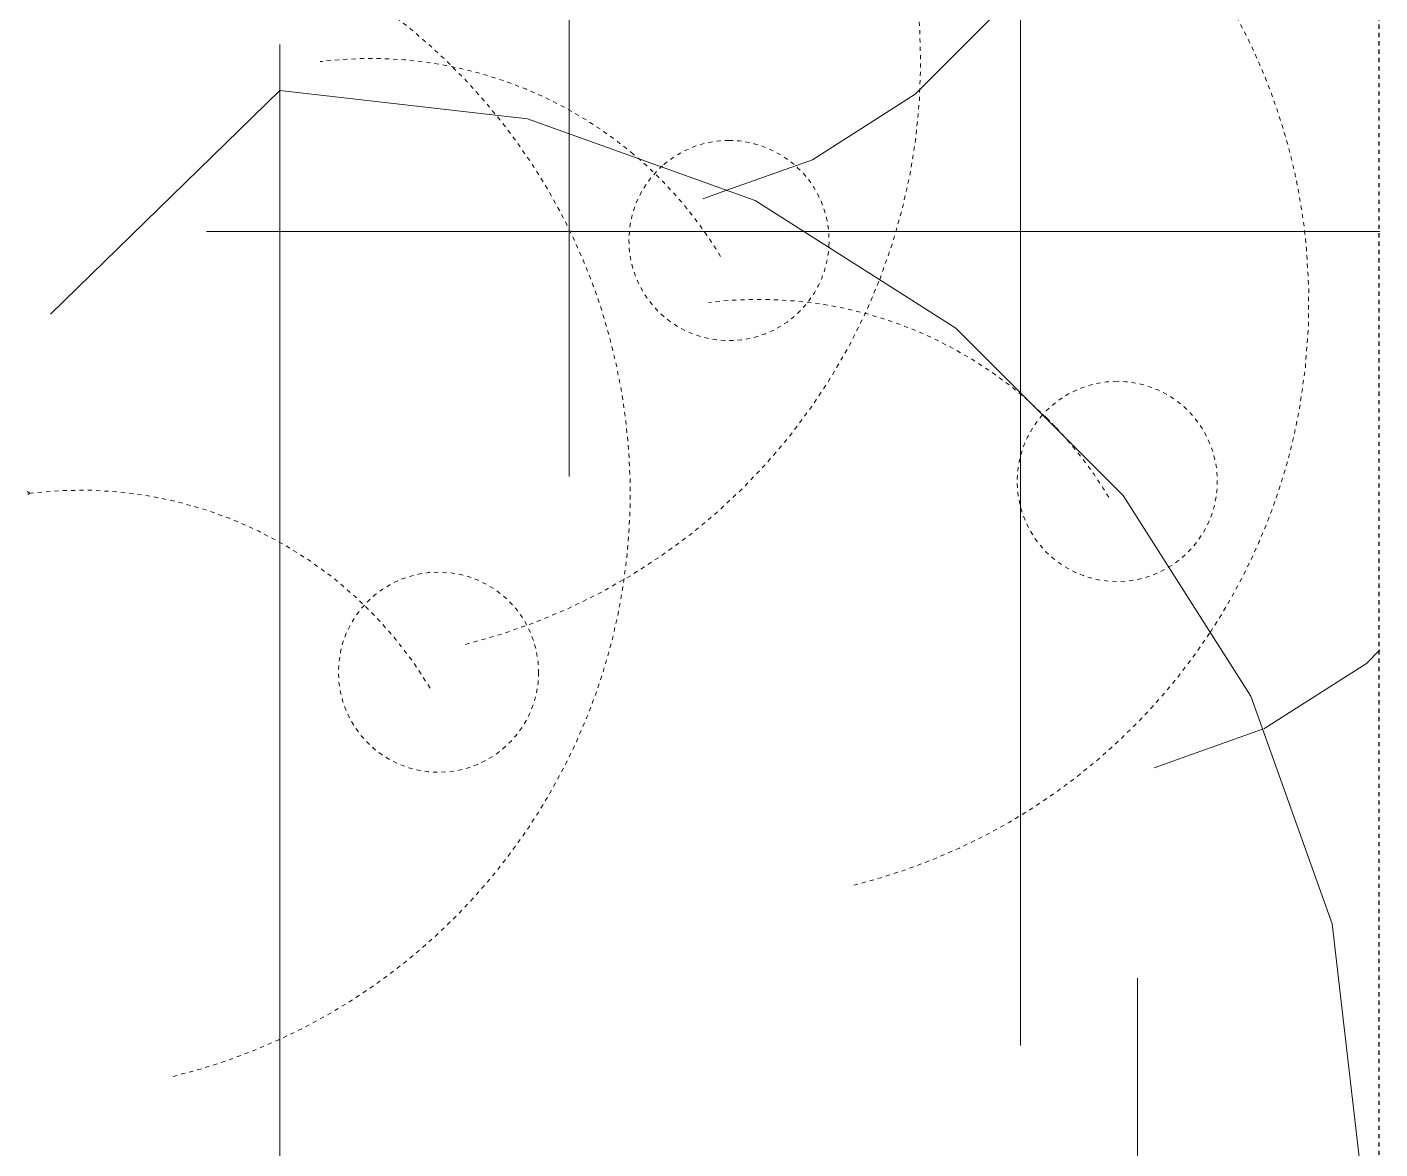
# Model space of a CAD drawing. Header units: inches. Extents: x 9391 to 11530, y 1186 to 2858.
# Drawn here: x 11335.5 to 11376.05, y 2564.27 to 2597.9 of the extents above; entities that cross this region are included whole.
import ezdxf

# ---------------------------------------------------------------- set-up
doc = ezdxf.new("R2010")
doc.units = ezdxf.units.IN
doc.header["$MEASUREMENT"] = 0
doc.linetypes.add('Aligning Line 1_8_', pattern=[0.25, 0.125, -0.125])
doc.linetypes.add('Dash', pattern=[0.25, 0.125, -0.125])
for name, color, linetype, lineweight in [('A-DETL-GENF-1', 254, 'Continuous', 9), ('A-DETL-GENF-2', 253, 'Continuous', 9), ('A-DETL-GENF-3', 9, 'Continuous', 9), ('A-DETL-GENF-HDLN', 1, 'Dash', 9), ('G-ANNO-SYMB', 111, 'Aligning Line 1_8_', 30)]:
    doc.layers.add(name, color=color, linetype=linetype, lineweight=lineweight)

# ---------------------------------------------------------------- blocks, each defined once
blk = doc.blocks.new('holly 26751 - holly 26751-V71-FLOOR PLAN - ROOF')
at = {"layer": 'A-DETL-GENF-1'}
for p, q in [((32.403, 0), (25.698, 6.878)), ((16.962, 0), (-2.036, 0)), ((17.516, 0), (16.962, 0)), ((18.346, 0), (17.516, 0)), ((19.319, 0), (18.346, 0)), ((20.304, 0), (19.319, 0)), ((21.787, 0), (20.304, 0)), ((22.022, 0), (21.787, 0)), ((23.529, 0), (22.022, 0)), ((24.263, 0), (23.529, 0)), ((24.475, 0), (24.263, 0)), ((24.552, 0), (24.475, 0)), ((25.593, 0), (24.552, 0)), ((30.653, 0), (25.444, 0)), ((25.444, 0), (27.677, 0)), ((26.038, 0), (25.593, 0)), ((26.17, 0), (26.038, 0)), ((26.319, 0), (26.17, 0)), ((26.486, 0), (26.319, 0)), ((26.706, 0), (26.486, 0)), ((27.379, 0), (26.635, 0)), ((26.635, 0), (26.804, 0)), ((26.804, 0), (26.706, 0)), ((28.718, 0), (27.379, 0)), ((27.677, 0), (28.643, 0)), ((28.643, 0), (28.718, 0)), ((29.812, 0), (29.76, 0)), ((29.76, 0), (30.743, 0)), ((29.915, 0), (29.812, 0)), ((30.054, 0), (29.915, 0)), ((30.212, 0), (30.054, 0)), ((30.375, 0), (30.212, 0)), ((30.527, 0), (30.375, 0)), ((30.653, 0), (30.527, 0)), ((31.099, 0), (30.653, 0)), ((30.802, 0), (30.653, 0)), ((30.743, 0), (30.802, 0)), ((33.331, 0), (31.099, 0)), ((31.546, -7.425), (32.403, 0)), ((31.546, 0), (33.331, 0)), ((-0.597, 0), (0.742, 0)), ((0.742, 0), (1.911, 0)), ((1.911, 0), (2.081, 0)), ((2.081, 0), (2.198, 0)), ((2.198, 0), (2.751, 0)), ((2.751, 0), (2.825, 0)), ((2.825, 0), (3.259, 0)), ((3.259, 0), (3.488, 0)), ((3.488, 0), (3.693, 0)), ((3.693, 0), (3.833, 0)), ((3.833, 0), (3.867, 0)), ((3.867, 0), (3.986, 0)), ((3.986, 0), (4.122, 0)), ((4.122, 0), (4.263, 0)), ((4.263, 0), (4.396, 0)), ((4.396, 0), (4.507, 0)), ((4.507, 0), (4.583, 0)), ((4.583, 0), (4.611, 0)), ((4.611, 0), (4.831, 0)), ((4.831, 0), (5.092, 0)), ((5.092, 0), (5.368, 0)), ((5.368, 0), (5.633, 0)), ((5.633, 0), (5.86, 0)), ((5.86, 0), (6.024, 0)), ((6.024, 0), (6.099, 0)), ((6.099, 0), (6.526, 0)), ((6.526, 0), (6.546, 0)), ((6.546, 0), (6.639, 0)), ((6.639, 0), (7.381, 0)), ((7.232, 0), (7.213, 0)), ((7.213, 0), (7.229, 0)), ((7.229, 0), (7.29, 0)), ((7.439, 0), (7.232, 0)), ((7.29, 0), (7.566, 0)), ((7.381, 0), (7.439, 0)), ((7.566, 0), (8.837, 0)), ((8.837, 0), (8.927, 0)), ((8.927, 0), (11.01, 0)), ((11.01, 0), (10.563, 0)), ((10.563, 0), (11.754, 0)), ((12.796, 0), (11.754, 0)), ((12.796, 0), (13.986, 0)), ((13.986, 0), (14.433, 0)), ((14.433, 0), (14.581, 0)), ((14.581, 0), (16.069, 0)), ((16.069, 0), (15.326, 0)), ((15.326, 0), (15.623, 0)), ((15.623, 0), (18.897, 0)), ((18.897, 0), (18.748, 0)), ((18.748, 0), (18.822, 0)), ((18.822, 0), (18.985, 0)), ((18.985, 0), (19.213, 0)), ((19.213, 0), (19.478, 0)), ((19.478, 0), (19.754, 0)), ((19.754, 0), (20.016, 0)), ((20.016, 0), (20.236, 0)), ((20.236, 0), (20.98, 0)), ((20.98, 0), (23.808, 0)), ((23.808, 0), (23.212, 0)), ((23.212, 0), (23.361, 0)), ((23.361, 0), (24.105, 0)), ((24.105, 0), (26.188, 0)), ((26.188, 0), (26.486, 0)), ((26.486, 0), (26.337, 0)), ((26.337, 0), (26.784, 0)), ((26.784, 0), (27.021, 0)), ((27.021, 0), (27.294, 0)), ((27.294, 0), (27.576, 0)), ((27.576, 0), (27.841, 0)), ((27.841, 0), (28.063, 0)), ((28.063, 0), (28.215, 0)), ((28.215, 0), (28.272, 0)), ((28.272, 0), (29.165, 0)), ((29.168, 0), (28.867, 0)), ((28.867, 0), (28.915, 0)), ((28.915, 0), (29.209, 0)), ((29.165, 0), (29.506, 0)), ((29.185, 0), (29.165, 0)), ((29.165, 0), (29.373, 0)), ((29.425, 0), (29.168, 0)), ((29.256, 0), (29.185, 0)), ((29.209, 0), (29.701, 0)), ((29.698, 0), (29.256, 0)), ((29.373, 0), (31.389, 0)), ((29.612, 0), (29.425, 0)), ((29.506, 0), (29.678, 0)), ((29.704, 0), (29.612, 0)), ((29.678, 0), (29.704, 0)), ((29.76, 0), (29.698, 0)), ((29.701, 0), (29.76, 0)), ((30.356, 0), (30.206, 0)), ((30.206, 0), (30.802, 0)), ((31.029, 0), (30.356, 0)), ((31.498, 0), (30.802, 0)), ((30.802, 0), (31.083, 0)), ((30.802, 0), (31.843, 0)), ((31.104, 0), (31.029, 0)), ((31.083, 0), (31.113, 0)), ((31.113, 0), (31.097, 0)), ((31.097, 0), (31.104, 0)), ((32.141, 0), (31.099, 0)), ((31.099, 0), (31.397, 0)), ((31.389, 0), (31.546, 0)), ((31.397, 0), (32.736, 0)), ((31.558, 0), (31.498, 0)), ((31.546, 0), (31.558, 0)), ((33.618, 0), (31.546, 0)), ((31.843, 0), (32.141, 0)), ((32.736, 0), (32.587, 0)), ((32.587, 0), (33.577, 0)), ((33.577, 0), (33.712, 0)), ((33.778, 0), (33.618, 0)), ((33.712, 0), (33.778, 0)), ((29.106, -14.243), (31.546, -7.425)), ((25.279, -20.259), (29.106, -14.243)), ((20.259, -25.279), (25.279, -20.259)), ((14.243, -29.106), (20.259, -25.279)), ((7.425, -31.546), (14.243, -29.106)), ((0, -32.403), (7.425, -31.546))]:
    blk.add_line(p, q, dxfattribs=at)
blk = doc.blocks.new('lupin 26755 - lupin 26755-V78-FLOOR PLAN - ROOF')
at = {"layer": 'A-DETL-GENF-HDLN'}
blk.add_circle((-5.363, -12.255), 3, dxfattribs=at)
for centre, radius, start, end in [((-13.568, -9.876), 16.782, 36.0514, 36.2796), ((15.364, -10.234), 18.46, 146.0344, 146.3337), ((0, 0), 18, 193.8132, 360), ((-12.131, -1.52), 12.226, 300.9755, 7.1395)]:
    blk.add_arc(centre, radius, start, end, dxfattribs=at)
blk = doc.blocks.new('lupin 26755 - lupin 26755-V80-FLOOR PLAN - ROOF')
at = {"layer": 'A-DETL-GENF-HDLN'}
for centre, radius, start, end in [((0, 0), 18, 248.7401, 360), ((-12.131, -1.52), 12.226, 319.9486, 7.1395), ((0, 0), 18, 194.0022, 248.7401), ((-5.363, -12.255), 3, 41.6549, 266.9125), ((-12.131, -1.52), 12.226, 300.9755, 319.9486), ((-5.363, -12.255), 3, 360, 41.6549), ((-5.363, -12.255), 3, 266.9125, 360)]:
    blk.add_arc(centre, radius, start, end, dxfattribs=at)
blk = doc.blocks.new('lupin 26755 - lupin 26755-V83-FLOOR PLAN - ROOF')
at = {"layer": 'A-DETL-GENF-HDLN'}
for centre, radius, start, end in [((0, 0), 18, 236.7081, 360), ((-12.131, -1.52), 12.226, 315.1643, 7.1395), ((0, 0), 18, 194.0023, 236.7081), ((-5.363, -12.255), 3, 48.2851, 210.8975), ((-5.363, -12.255), 3, 360, 48.2851), ((-12.131, -1.52), 12.226, 300.9755, 313.4558), ((-12.131, -1.52), 12.226, 313.4558, 315.1643), ((-5.363, -12.255), 3, 210.8975, 360)]:
    blk.add_arc(centre, radius, start, end, dxfattribs=at)
blk = doc.blocks.new('magnolia 26756 - magnolia 26756-V85-FLOOR PLAN - ROOF')
at = {"layer": 'A-DETL-GENF-1'}
for p, q in [((0, 24.379), (0, 24.398)), ((0, 24.398), (0, 23.664)), ((0, 24.26), (0, 24.379)), ((0, 24.07), (0, 24.26)), ((0, 23.165), (0, 24.07)), ((0, 23.664), (0, 22.7)), ((0, 22.259), (0, 23.165)), ((0, 22.7), (0, 21.8)), ((0, 22.332), (0, 22.383)), ((0, 22.383), (0, 22.364)), ((0, 22.364), (0, 22.109)), ((0, 22.188), (0, 22.332)), ((0, 22.132), (0, 22.259)), ((0, 21.727), (0, 22.188)), ((0, 22.109), (0, 22.132)), ((0, 21.954), (0, 22.065)), ((0, 22.065), (0, 22.013)), ((0, 22.013), (0, 20.465)), ((0, 21.706), (0, 21.954)), ((0, 21.779), (0, 21.865)), ((0, 21.865), (0, 21.516)), ((0, 21.8), (0, 21.465)), ((0, 21.63), (0, 21.779)), ((0, 21.604), (0, 21.727)), ((0, 21.356), (0, 21.706)), ((0, 21.433), (0, 21.63)), ((0, 21.465), (0, 21.604)), ((0, 21.516), (0, 21.479)), ((0, 21.479), (0, 21.465)), ((0, 21.465), (0, 21.405)), ((0, 20.465), (0, 21.433)), ((0, 21.405), (0, 21.311)), ((0, 19.599), (0, 21.356)), ((0, 21.265), (0, 21.339)), ((0, 21.339), (0, 21.226)), ((0, 21.311), (0, 20.978)), ((0, 21.137), (0, 21.265)), ((0, 21.226), (0, 20.203)), ((0, 20.956), (0, 21.137)), ((0, 20.978), (0, 20.9)), ((0, 19.822), (0, 20.956)), ((0, 20.9), (0, 20.865)), ((0, 20.865), (0, 20.242)), ((0, 19.957), (0, 20.265)), ((0, 20.265), (0, 20.044)), ((0, 20.242), (0, 20.032)), ((0, 20.203), (0, 20.132)), ((0, 19.714), (0, 20.132)), ((0, 20.132), (0, 20.123)), ((0, 20.132), (0, 19.893)), ((0, 20.123), (0, 19.953)), ((0, 20.044), (0, 19.739)), ((0, 20.032), (0, 19.794)), ((0, 19.932), (0, 20.019)), ((0, 20.019), (0, 19.921)), ((0, 19.767), (0, 19.957)), ((0, 19.953), (0, 19.671)), ((0, 19.701), (0, 19.932)), ((0, 19.921), (0, 19.599)), ((0, 19.893), (0, 19.399)), ((0, 19.465), (0, 19.822)), ((0, 19.794), (0, 19.553)), ((0, 19.403), (0, 19.767)), ((0, 19.739), (0, 19.465)), ((0, 19.554), (0, 19.714)), ((0, 19.363), (0, 19.701)), ((0, 19.671), (0, 19.327)), ((0, 19.065), (0, 19.554)), ((0, 19.553), (0, 19.334)), ((0, 19.215), (0, 19.403)), ((0, 19.399), (0, 15.932)), ((0, 18.961), (0, 19.363)), ((0, 19.334), (0, 19.163)), ((0, 19.327), (0, 18.971)), ((0, 18.68), (0, 19.215)), ((0, 19.163), (0, 19.065)), ((0, 18.971), (0, 18.653)), ((0, 18.532), (0, 18.961)), ((0, 18.158), (0, 18.68)), ((0, 18.653), (0, 18.424)), ((0, 18.36), (0, 18.532)), ((0, 18.424), (0, 18.039)), ((0, 18.259), (0, 18.36)), ((0, 18.131), (0, 18.259)), ((0, 16.762), (0, 18.158)), ((0, 18.034), (0, 18.131)), ((0, 18.039), (0, 16.307)), ((0, 17.868), (0, 18.034)), ((0, 17.852), (0, 17.965)), ((0, 17.965), (0, 17.598)), ((0, 17.813), (0, 17.914)), ((0, 17.914), (0, 17.865)), ((0, 17.599), (0, 17.868)), ((0, 17.865), (0, 17.36)), ((0, 17.678), (0, 17.852)), ((0, 17.601), (0, 17.813)), ((0, 17.726), (0, 17.732)), ((0, 17.732), (0, 17.445)), ((0, 16.958), (0, 17.732)), ((0, 17.732), (0, 17.503)), ((0, 17.705), (0, 17.726)), ((0, 17.671), (0, 17.705)), ((0, 17.014), (0, 17.678)), ((0, 17.565), (0, 17.671)), ((0, 16.399), (0, 17.601)), ((0, 17.465), (0, 17.599)), ((0, 17.507), (0, 17.599)), ((0, 17.599), (0, 17.429)), ((0, 17.598), (0, 17.526)), ((0, 17.416), (0, 17.565)), ((0, 17.526), (0, 17.507)), ((0, 17.503), (0, 16.885)), ((0, 17.422), (0, 17.465)), ((0, 17.445), (0, 17.422)), ((0, 17.429), (0, 16.602)), ((0, 17.096), (0, 17.416)), ((0, 16.229), (0, 17.41)), ((0, 17.36), (0, 17.083)), ((0, 16.71), (0, 17.096)), ((0, 17.083), (0, 16.978)), ((0, 16.816), (0, 17.014)), ((0, 16.978), (0, 16.817)), ((0, 15.199), (0, 16.958)), ((0, 16.885), (0, 16.706)), ((0, 16.817), (0, 16.324)), ((0, 16.666), (0, 16.816)), ((0, 16.384), (0, 16.762)), ((0, 15.873), (0, 16.71)), ((0, 16.706), (0, 16.544)), ((0, 16.492), (0, 16.666)), ((0, 16.602), (0, 16.432)), ((0, 16.544), (0, 16.399)), ((0, 16.266), (0, 16.492)), ((0, 16.432), (0, 15.651)), ((0, 16.066), (0, 16.384)), ((0, 16.324), (0, 15.599)), ((0, 16.307), (0, 16.266)), ((0, 15.932), (0, 16.229)), ((0, 15.832), (0, 16.066)), ((0, 15.161), (0, 15.873)), ((0, 15.603), (0, 15.866)), ((0, 15.866), (0, 15.862)), ((0, 15.862), (0, 15.803)), ((0, 14.932), (0, 15.832)), ((0, 15.832), (0, 15.549)), ((0, 15.703), (0, 15.832)), ((0, 15.803), (0, 15.703)), ((0, 15.703), (0, 15.199)), ((0, 15.649), (0, 15.703)), ((0, 15.651), (0, 15.177)), ((0, 15.645), (0, 15.649)), ((0, 15.649), (0, 15.64)), ((0, 15.64), (0, 15.649)), ((0, 15.599), (0, 15.645)), ((0, 15.443), (0, 15.603)), ((0, 15.549), (0, 15.436)), ((0, 15.345), (0, 15.443)), ((0, 15.436), (0, 15.329)), ((0, 15.183), (0, 15.345)), ((0, 15.329), (0, 15.216)), ((0, 15.216), (0, 15.087)), ((0, 15.038), (0, 15.183)), ((0, 15.177), (0, 14.932)), ((0, 14.932), (0, 15.161)), ((0, 15.087), (0, 14.932)), ((0, 14.799), (0, 15.038)), ((0, 14.77), (0, 14.932)), ((0, 14.932), (0, 14.818)), ((0, 14.818), (0, 14.655)), ((0, 14.614), (0, 14.799)), ((0, 14.603), (0, 14.77)), ((0, 14.655), (0, 14.449)), ((0, 14.166), (0, 14.614)), ((0, 14.437), (0, 14.603)), ((0, 14.449), (0, 13.332)), ((0, 14.275), (0, 14.437)), ((0, 14.028), (0, 14.399)), ((0, 14.399), (0, 14.26)), ((0, 14.123), (0, 14.275)), ((0, 14.26), (0, 13.819)), ((0, 14.029), (0, 14.166)), ((0, 13.985), (0, 14.123)), ((0, 13.886), (0, 14.029)), ((0, 13.332), (0, 14.028)), ((0, 13.413), (0, 13.985)), ((0, 13.732), (0, 13.886)), ((0, 13.819), (0, 13.683)), ((0, 13.755), (0, 13.78)), ((0, 13.78), (0, 13.775)), ((0, 13.775), (0, 13.732)), ((0, 13.704), (0, 13.755)), ((0, 13.635), (0, 13.704)), ((0, 13.683), (0, 13.564)), ((0, 13.554), (0, 13.635)), ((0, 13.564), (0, 13.466)), ((0, 13.466), (0, 13.554)), ((0, 13.286), (0, 13.413)), ((0, 12.933), (0, 13.286)), ((0, 12.707), (0, 12.933)), ((0, 12.586), (0, 12.707)), ((0, 12.534), (0, 12.586)), ((0, 12.501), (0, 12.534)), ((0, 12.451), (0, 12.501)), ((0, 12.333), (0, 12.451)), ((0, 12.246), (0, 12.333)), ((0, 12.138), (0, 12.246)), ((0, 11.881), (0, 12.138)), ((0, 11.598), (0, 11.881)), ((0, 11.459), (0, 11.598)), ((0, 10.391), (0, 11.459)), ((0, 10.457), (0, 10.533)), ((0, 10.533), (0, 10.48)), ((0, 10.48), (0, 9.679)), ((0, 10.249), (0, 10.457)), ((0, 9.149), (0, 10.391)), ((0, 9.94), (0, 10.249)), ((0, 8.266), (0, 9.94)), ((0, 9.679), (0, 9.477)), ((0, 9.477), (0, 9.333)), ((0, 9.333), (0, 8.723)), ((0, 8.497), (0, 9.149)), ((0, 8.723), (0, 8.24)), ((0, 7.842), (0, 8.497)), ((0, 8.362), (0, 8.45)), ((0, 8.45), (0, 8.266)), ((0, 8.199), (0, 8.362)), ((0, 8.24), (0, 7.87)), ((0, 7.947), (0, 8.199)), ((0, 7.794), (0, 7.947)), ((0, 7.87), (0, 7.404)), ((0, 7.2), (0, 7.842)), ((0, 7.6), (0, 7.794)), ((0, 6.019), (0, 7.6)), ((0, 7.404), (0, 7.2)), ((0, 4.463), (0, 6.666)), ((0, 6.666), (0, 4.842)), ((0, 5.23), (0, 6.019)), ((0, 4.644), (0, 5.23)), ((0, 4.842), (0, 4.632)), ((0, 4.632), (0, 4.644)), ((0, 1.867), (0, 4.463)), ((0, -0.103), (0, 2.133)), ((0, 2.133), (0, 2.076)), ((0, 2.076), (0, 1.825)), ((0, 1.788), (0, 1.867)), ((0, 1.825), (0, 1.78)), ((0, 1.78), (0, 1.788)), ((-24.236, 0), (-24.398, 0)), ((-24.398, 0), (-24.171, 0)), ((-23.863, 0), (-24.236, 0)), ((-24.171, 0), (-23.955, 0)), ((-23.199, 0), (-24.132, 0)), ((-24.132, 0), (-23.983, 0)), ((-23.983, 0), (-22.031, 0)), ((-23.955, 0), (-22.932, 0)), ((-22.678, 0), (-23.863, 0)), ((-23.416, 0), (-23.437, 0)), ((-23.437, 0), (-23.199, 0)), ((-23.332, 0), (-23.416, 0)), ((-22.985, 0), (-23.332, 0)), ((-22.932, 0), (-23.018, 0)), ((-23.018, 0), (-22.948, 0)), ((-22.575, 0), (-22.985, 0)), ((-22.948, 0), (-22.798, 0)), ((-22.798, 0), (-21.187, 0)), ((-20.532, 0), (-22.678, 0)), ((-21.704, 0), (-22.575, 0)), ((-22.455, 0), (-22.539, 0)), ((-22.539, 0), (-22.532, 0)), ((-22.532, 0), (-22.369, 0)), ((-21.997, 0), (-22.455, 0)), ((-22.369, 0), (-20.735, 0)), ((-22.031, 0), (-21.865, 0)), ((-21.891, 0), (-21.997, 0)), ((-21.865, 0), (-21.891, 0)), ((-21, 0), (-21.704, 0)), ((-21.597, 0), (-21.599, 0)), ((-21.599, 0), (-21.298, 0)), ((-21.546, 0), (-21.597, 0)), ((-21.428, 0), (-21.546, 0)), ((-20.399, 0), (-21.428, 0)), ((-21.227, 0), (-21.332, 0)), ((-21.332, 0), (-20.658, 0)), ((-21.298, 0), (-21.227, 0)), ((-21.187, 0), (-20.695, 0)), ((-19.999, 0), (-21.065, 0)), ((-21.065, 0), (-20.91, 0)), ((-20.979, 0), (-21.001, 0)), ((-21.001, 0), (-20.865, 0)), ((-20.799, 0), (-21, 0)), ((-20.84, 0), (-20.979, 0)), ((-20.91, 0), (-20.697, 0)), ((-17.433, 0), (-20.865, 0)), ((-19.965, 0), (-20.84, 0)), ((-20.71, 0), (-20.799, 0)), ((-20.735, 0), (-19.999, 0)), ((-20.5, 0), (-20.71, 0)), ((-20.697, 0), (-20.431, 0)), ((-20.695, 0), (-20.279, 0)), ((-20.658, 0), (-20.466, 0)), ((-20.442, 0), (-20.532, 0)), ((-20.202, 0), (-20.5, 0)), ((-20.466, 0), (-20.239, 0)), ((-20.376, 0), (-20.442, 0)), ((-20.431, 0), (-18.932, 0)), ((-20.076, 0), (-20.399, 0)), ((-20.131, 0), (-20.376, 0)), ((-20.279, 0), (-19.97, 0)), ((-20.239, 0), (-19.965, 0)), ((-19.844, 0), (-20.202, 0)), ((-19.968, 0), (-20.131, 0)), ((-19.377, 0), (-20.076, 0)), ((-19.97, 0), (-19.697, 0)), ((-19.732, 0), (-19.968, 0)), ((-19.46, 0), (-19.844, 0)), ((-19.561, 0), (-19.732, 0)), ((-19.697, 0), (-19.564, 0)), ((-19.564, 0), (-19.414, 0)), ((-19.472, 0), (-19.561, 0)), ((-18.932, 0), (-19.472, 0)), ((-19.079, 0), (-19.46, 0)), ((-19.414, 0), (-19.12, 0)), ((-18.566, 0), (-19.377, 0)), ((-19.12, 0), (-19.006, 0)), ((-18.732, 0), (-19.079, 0)), ((-19.006, 0), (-18.932, 0)), ((-18.932, 0), (-18.746, 0)), ((-18.746, 0), (-18.581, 0)), ((-18.111, 0), (-18.732, 0)), ((-18.581, 0), (-18.056, 0)), ((-17.599, 0), (-18.566, 0)), ((-18.056, 0), (-17.821, 0)), ((-17.821, 0), (-17.532, 0)), ((-17.567, 0), (-17.599, 0)), ((-17.599, 0), (-17.567, 0)), ((-17.568, 0), (-17.599, 0)), ((-17.548, 0), (-17.568, 0)), ((-16.947, 0), (-17.567, 0)), ((-17.567, 0), (-17.546, 0)), ((-17.537, 0), (-17.548, 0)), ((-17.546, 0), (-17.536, 0)), ((-17.536, 0), (-17.537, 0)), ((-17.532, 0), (-17.502, 0)), ((-17.502, 0), (-17.449, 0)), ((-17.449, 0), (-17.376, 0)), ((-17.376, 0), (-17.283, 0)), ((-17.283, 0), (-17.171, 0)), ((-17.027, 0), (-17.199, 0)), ((-17.199, 0), (-13.732, 0)), ((-17.171, 0), (-16.899, 0)), ((-16.595, 0), (-17.027, 0)), ((-16.868, 0), (-16.947, 0)), ((-16.899, 0), (-16.868, 0)), ((-15.518, 0), (-15.599, 0)), ((-15.599, 0), (-14.948, 0)), ((-14.568, 0), (-15.518, 0)), ((-14.948, 0), (-14.474, 0)), ((-14.202, 0), (-14.568, 0)), ((-14.474, 0), (-13.115, 0)), ((-13.905, 0), (-14.202, 0)), ((-13.732, 0), (-13.905, 0)), ((-13.466, 0), (-13.796, 0)), ((-13.054, 0), (-13.466, 0)), ((-13.115, 0), (-12.599, 0)), ((-12.942, 0), (-13.054, 0)), ((-12.864, 0), (-12.942, 0)), ((-12.599, 0), (-12.864, 0)), ((-11.953, 0), (-12.066, 0)), ((-12.066, 0), (-11.691, 0)), ((-11.97, 0), (-11.953, 0)), ((-11.691, 0), (-11.351, 0)), ((-11.351, 0), (-10.417, 0)), ((-10.417, 0), (-10.09, 0)), ((-10.09, 0), (-9.733, 0)), ((-9.733, 0), (-9.283, 0)), ((-9.283, 0), (-9.122, 0)), ((-9.122, 0), (-8.999, 0)), ((-8.999, 0), (-8.907, 0)), ((-8.907, 0), (-8.799, 0)), ((-8.799, 0), (-8.585, 0)), ((-8.585, 0), (-8.333, 0)), ((-8.333, 0), (-8.057, 0)), ((-8.057, 0), (-7.775, 0)), ((-7.775, 0), (-7.5, 0)), ((-7.5, 0), (-7.247, 0)), ((-7.247, 0), (-7.033, 0)), ((-7.033, 0), (-6.281, 0)), ((-6.281, 0), (-5.713, 0)), ((-5.713, 0), (-5.443, 0)), ((-5.2, 0), (-5.479, 0)), ((-5.443, 0), (-5.2, 0)), ((-3.304, 0), (-3.012, 0)), ((-3.012, 0), (-2.796, 0)), ((-2.796, 0), (-2.666, 0)), ((-2.666, 0), (-1.882, 0)), ((-2.466, 0), (-2.584, 0)), ((-2.41, 0), (-2.466, 0)), ((-2.287, 0), (-2.41, 0)), ((-2.09, 0), (-2.287, 0)), ((-0.432, 0), (-2.09, 0)), ((-1.882, 0), (-1.251, 0)), ((-1.035, 0), (-1.267, 0)), ((-1.267, 0), (-0.495, 0)), ((-1.251, 0), (-1.067, 0)), ((-1.067, 0), (-1.086, 0)), ((-1.086, 0), (-1.044, 0)), ((-1.044, 0), (-0.979, 0)), ((-0.936, 0), (-1.035, 0)), ((-0.979, 0), (-0.93, 0)), ((-0.93, 0), (-0.936, 0)), ((-0.495, 0), (-0.424, 0)), ((-0.406, 0), (-0.432, 0)), ((-0.424, 0), (-0.406, 0)), ((6.833, 0), (0, 0)), ((0, 0), (0, -10.776)), ((-17.433, 0), (-16.799, 0)), ((-16.799, 0), (-16.662, 0)), ((-16.662, 0), (-16.546, 0)), ((-16.506, 0), (-16.655, 0)), ((-16.655, 0), (-16.552, 0)), ((-16.538, 0), (-16.595, 0)), ((-16.552, 0), (-16.538, 0)), ((-16.546, 0), (-16.462, 0)), ((-16.431, 0), (-16.506, 0)), ((-16.462, 0), (-16.42, 0)), ((-16.42, 0), (-16.431, 0)), ((-15.81, 0), (-15.932, 0)), ((-15.932, 0), (-14.932, 0)), ((-15.567, 0), (-15.81, 0)), ((-15.239, 0), (-15.567, 0)), ((-13.796, 0), (-15.239, 0)), ((-14.932, 0), (-13.199, 0)), ((-13.199, 0), (-14.266, 0)), ((-14.266, 0), (-13.824, 0)), ((-13.824, 0), (-13.671, 0)), ((-13.671, 0), (-13.545, 0)), ((-13.545, 0), (-13.199, 0)), ((-13.199, 0), (-12.304, 0)), ((-12.304, 0), (-12.095, 0)), ((-12.095, 0), (-11.97, 0)), ((-5.479, 0), (-5.462, 0)), ((-5.462, 0), (-5.384, 0)), ((-5.384, 0), (-5.033, 0)), ((-5.033, 0), (-4.537, 0)), ((-4.537, 0), (-4.077, 0)), ((-4.077, 0), (-3.662, 0)), ((-3.662, 0), (-3.304, 0)), ((-2.584, 0), (-2.516, 0)), ((-2.516, 0), (-2.362, 0)), ((-2.362, 0), (-2.1, 0)), ((-2.1, 0), (-1.726, 0)), ((-1.726, 0), (-1.471, 0)), ((-1.471, 0), (-1.304, 0)), ((-1.304, 0), (-1.196, 0)), ((-1.196, 0), (-0.933, 0)), ((-0.933, 0), (-0.103, 0)), ((-0.103, 0), (2.133, 0)), ((0, -0.933), (0, -0.103)), ((1.825, 0), (1.78, 0)), ((1.78, 0), (1.788, 0)), ((1.788, 0), (1.867, 0)), ((2.076, 0), (1.825, 0)), ((1.867, 0), (4.463, 0)), ((2.133, 0), (2.076, 0)), ((4.463, 0), (6.666, 0)), ((4.842, 0), (4.632, 0)), ((4.632, 0), (4.644, 0)), ((4.644, 0), (5.23, 0)), ((6.666, 0), (4.842, 0)), ((5.23, 0), (6.019, 0)), ((6.019, 0), (7.6, 0)), ((0, -0.424), (0, -0.406)), ((0, -0.406), (0, -0.432)), ((0, -0.495), (0, -0.424)), ((0, -0.432), (0, -2.09)), ((0, -1.267), (0, -0.495)), ((0, -0.979), (0, -0.93)), ((0, -0.93), (0, -0.936)), ((0, -1.196), (0, -0.933)), ((0, -0.936), (0, -1.035)), ((0, -1.044), (0, -0.979)), ((0, -1.035), (0, -1.267)), ((0, -1.086), (0, -1.044)), ((0, -1.251), (0, -1.067)), ((0, -1.067), (0, -1.086)), ((0, -1.304), (0, -1.196)), ((0, -1.882), (0, -1.251)), ((0, -1.471), (0, -1.304)), ((0, -1.726), (0, -1.471)), ((0, -2.1), (0, -1.726)), ((0, -2.666), (0, -1.882)), ((0, -2.09), (0, -2.287)), ((0, -2.362), (0, -2.1)), ((0, -2.287), (0, -2.41)), ((0, -2.516), (0, -2.362)), ((0, -2.41), (0, -2.466)), ((0, -2.466), (0, -2.584)), ((0, -2.584), (0, -2.516)), ((0, -2.796), (0, -2.666)), ((0, -3.012), (0, -2.796)), ((0, -3.304), (0, -3.012)), ((0, -3.662), (0, -3.304)), ((0, -4.077), (0, -3.662)), ((0, -4.537), (0, -4.077)), ((0, -5.033), (0, -4.537)), ((0, -5.384), (0, -5.033)), ((0, -5.443), (0, -5.2)), ((0, -5.2), (0, -5.479)), ((0, -5.462), (0, -5.384)), ((0, -5.713), (0, -5.443)), ((0, -5.479), (0, -5.462)), ((0, -6.281), (0, -5.713)), ((0, -7.033), (0, -6.281)), ((-14.902, -7.292), (-12.942, -10.372)), ((0, -7.247), (0, -7.033)), ((0, -7.5), (0, -7.247)), ((0, -7.775), (0, -7.5)), ((0, -8.057), (0, -7.775)), ((0, -8.333), (0, -8.057)), ((0, -8.585), (0, -8.333)), ((0, -8.799), (0, -8.585)), ((0, -8.907), (0, -8.799)), ((0, -8.999), (0, -8.907)), ((0, -9.122), (0, -8.999)), ((0, -9.283), (0, -9.122)), ((0, -9.733), (0, -9.283)), ((0, -10.09), (0, -9.733)), ((0, -10.417), (0, -10.09)), ((-12.942, -10.372), (-12.538, -10.776)), ((0, -10.776), (0, -10.417)), ((0, -10.762), (0, -10.758)), ((0, -10.758), (0, -10.776)), ((0, -10.776), (0, -10.762))]:
    blk.add_line(p, q, dxfattribs=at)
at = {"layer": 'A-DETL-GENF-3'}
for p, q in [((0, 17.732), (0, 17.73)), ((0, 17.609), (0, 17.732)), ((0, 17.73), (0, 17.517)), ((0, 17.41), (0, 17.609)), ((0, 17.517), (0, 17.156)), ((0, 17.156), (0, 15.466)), ((0, 15.466), (0, 15.319)), ((0, 15.319), (0, 15.183)), ((0, 15.183), (0, 14.84)), ((0, 14.84), (0, 14.666)), ((0, 14.692), (0, 14.684)), ((0, 14.642), (0, 14.692)), ((0, 14.666), (0, 14.457)), ((0, 14.532), (0, 14.642)), ((0, 12.983), (0, 14.532)), ((0, 14.457), (0, 14.211)), ((0, 14.211), (0, 13.927)), ((0, 13.927), (0, 13.605)), ((0, 13.605), (0, 13.243)), ((0, 13.243), (0, 12.399)), ((0, 12.768), (0, 12.983)), ((0, 12.581), (0, 12.768)), ((0, 12.399), (0, 12.581)), ((-17.949, 0), (-18.111, 0)), ((-17.318, 0), (-17.949, 0)), ((-16.775, 0), (-17.318, 0)), ((-16.255, 0), (-16.775, 0)), ((-15.695, 0), (-16.255, 0)), ((-15.031, 0), (-15.695, 0)), ((-14.199, 0), (-15.031, 0)), ((-14.82, 0), (-14.806, 0)), ((-14.744, 0), (-14.82, 0)), ((-14.806, 0), (-14.725, 0)), ((-14.121, 0), (-14.744, 0)), ((-14.725, 0), (-14.199, 0)), ((-11.923, 0), (-14.121, 0)), ((-11.4, 0), (-11.923, 0)), ((-10.869, 0), (-11.4, 0)), ((-10.814, 0), (-10.869, 0)), ((-10.776, 0), (-10.814, 0)), ((-10.758, 0), (-10.776, 0)), ((-16.077, -4.007), (-14.913, -7.26))]:
    blk.add_line(p, q, dxfattribs=at)
blk = doc.blocks.new('magnolia 26756 - magnolia 26756-V91-FLOOR PLAN - ROOF')
at = {"layer": 'A-DETL-GENF-1'}
for p, q in [((19.399, 0), (15.932, 0)), ((19.327, 0), (18.971, 0)), ((19.065, 0), (19.554, 0)), ((19.334, 0), (19.163, 0)), ((19.215, 0), (19.403, 0)), ((19.671, 0), (19.327, 0)), ((19.553, 0), (19.334, 0)), ((19.893, 0), (19.399, 0)), ((19.403, 0), (19.767, 0)), ((19.739, 0), (19.465, 0)), ((19.465, 0), (19.822, 0)), ((19.794, 0), (19.553, 0)), ((19.554, 0), (19.714, 0)), ((19.953, 0), (19.671, 0)), ((19.714, 0), (20.132, 0)), ((20.044, 0), (19.739, 0)), ((19.767, 0), (19.957, 0)), ((20.032, 0), (19.794, 0)), ((19.822, 0), (20.956, 0)), ((20.132, 0), (19.893, 0)), ((20.123, 0), (19.953, 0)), ((19.957, 0), (20.265, 0)), ((20.242, 0), (20.032, 0)), ((20.265, 0), (20.044, 0)), ((20.132, 0), (20.123, 0)), ((20.203, 0), (20.132, 0)), ((21.226, 0), (20.203, 0)), ((20.865, 0), (20.242, 0)), ((22.013, 0), (20.465, 0)), ((20.465, 0), (21.433, 0)), ((20.9, 0), (20.865, 0)), ((20.978, 0), (20.9, 0)), ((20.956, 0), (21.137, 0)), ((21.311, 0), (20.978, 0)), ((21.137, 0), (21.265, 0)), ((21.339, 0), (21.226, 0)), ((21.265, 0), (21.339, 0)), ((21.405, 0), (21.311, 0)), ((21.465, 0), (21.405, 0)), ((21.433, 0), (21.63, 0)), ((21.479, 0), (21.465, 0)), ((21.465, 0), (21.604, 0)), ((21.8, 0), (21.465, 0)), ((21.516, 0), (21.479, 0)), ((21.865, 0), (21.516, 0)), ((21.604, 0), (21.727, 0)), ((21.63, 0), (21.779, 0)), ((21.727, 0), (22.188, 0)), ((21.779, 0), (21.865, 0)), ((22.7, 0), (21.8, 0)), ((22.364, 0), (22.109, 0)), ((22.109, 0), (22.132, 0)), ((22.132, 0), (22.259, 0)), ((22.188, 0), (22.332, 0)), ((22.259, 0), (23.165, 0)), ((22.332, 0), (22.383, 0)), ((22.383, 0), (22.364, 0)), ((23.664, 0), (22.7, 0)), ((23.165, 0), (24.07, 0)), ((24.398, 0), (23.664, 0)), ((24.07, 0), (24.26, 0)), ((24.26, 0), (24.379, 0)), ((24.379, 0), (24.398, 0)), ((18.961, 0), (19.363, 0)), ((19.363, 0), (19.701, 0)), ((19.921, 0), (19.599, 0)), ((19.599, 0), (21.356, 0)), ((19.701, 0), (19.932, 0)), ((20.019, 0), (19.921, 0)), ((19.932, 0), (20.019, 0)), ((21.356, 0), (21.706, 0)), ((21.706, 0), (21.954, 0)), ((21.954, 0), (22.065, 0)), ((22.065, 0), (22.013, 0))]:
    blk.add_line(p, q, dxfattribs=at)
blk = doc.blocks.new('magnolia 26756 - magnolia 26756-V96-FLOOR PLAN - ROOF')
at = {"layer": 'A-DETL-GENF-1'}
for p, q in [((-24.236, 0), (-24.398, 0)), ((-24.398, 0), (-24.171, 0)), ((-23.863, 0), (-24.236, 0)), ((-24.171, 0), (-23.955, 0)), ((-23.199, 0), (-24.132, 0)), ((-24.132, 0), (-23.983, 0)), ((-23.983, 0), (-22.031, 0)), ((-23.955, 0), (-22.932, 0)), ((-22.678, 0), (-23.863, 0)), ((-23.416, 0), (-23.437, 0)), ((-23.437, 0), (-23.199, 0)), ((-23.332, 0), (-23.416, 0)), ((-22.985, 0), (-23.332, 0)), ((-22.932, 0), (-23.018, 0)), ((-23.018, 0), (-22.948, 0)), ((-22.575, 0), (-22.985, 0)), ((-22.948, 0), (-22.798, 0)), ((-22.798, 0), (-21.187, 0)), ((-20.532, 0), (-22.678, 0)), ((-21.704, 0), (-22.575, 0)), ((-22.455, 0), (-22.539, 0)), ((-22.539, 0), (-22.532, 0)), ((-22.532, 0), (-22.369, 0)), ((-21.997, 0), (-22.455, 0)), ((-22.369, 0), (-20.735, 0)), ((-22.031, 0), (-21.865, 0)), ((-21.891, 0), (-21.997, 0)), ((-21.865, 0), (-21.891, 0)), ((-21, 0), (-21.704, 0)), ((-21.597, 0), (-21.599, 0)), ((-21.599, 0), (-21.298, 0)), ((-21.546, 0), (-21.597, 0)), ((-21.428, 0), (-21.546, 0)), ((-20.399, 0), (-21.428, 0)), ((-21.227, 0), (-21.332, 0)), ((-21.332, 0), (-20.658, 0)), ((-21.298, 0), (-21.227, 0)), ((-21.187, 0), (-20.695, 0)), ((-19.999, 0), (-21.065, 0)), ((-21.065, 0), (-20.91, 0)), ((-20.979, 0), (-21.001, 0)), ((-21.001, 0), (-20.865, 0)), ((-20.799, 0), (-21, 0)), ((-20.84, 0), (-20.979, 0)), ((-20.91, 0), (-20.697, 0)), ((-17.433, 0), (-20.865, 0)), ((-19.965, 0), (-20.84, 0)), ((-20.71, 0), (-20.799, 0)), ((-20.735, 0), (-19.999, 0)), ((-20.5, 0), (-20.71, 0)), ((-20.697, 0), (-20.431, 0)), ((-20.695, 0), (-20.279, 0)), ((-20.658, 0), (-20.466, 0)), ((-20.442, 0), (-20.532, 0)), ((-20.202, 0), (-20.5, 0)), ((-20.466, 0), (-20.239, 0)), ((-20.376, 0), (-20.442, 0)), ((-20.431, 0), (-18.932, 0)), ((-20.076, 0), (-20.399, 0)), ((-20.131, 0), (-20.376, 0)), ((-20.279, 0), (-19.97, 0)), ((-20.239, 0), (-19.965, 0)), ((-19.844, 0), (-20.202, 0)), ((-19.968, 0), (-20.131, 0)), ((-19.377, 0), (-20.076, 0)), ((-19.97, 0), (-19.697, 0)), ((-19.732, 0), (-19.968, 0)), ((-19.46, 0), (-19.844, 0)), ((-19.561, 0), (-19.732, 0)), ((-19.697, 0), (-19.564, 0)), ((-19.564, 0), (-19.414, 0)), ((-19.472, 0), (-19.561, 0)), ((-18.932, 0), (-19.472, 0)), ((-19.079, 0), (-19.46, 0)), ((-19.414, 0), (-19.12, 0)), ((-18.566, 0), (-19.377, 0)), ((-19.12, 0), (-19.006, 0)), ((-18.732, 0), (-19.079, 0)), ((-19.006, 0), (-18.932, 0)), ((-18.932, 0), (-18.746, 0)), ((-18.746, 0), (-18.581, 0)), ((-17.949, 0), (-18.732, 0)), ((-18.581, 0), (-18.056, 0)), ((-17.599, 0), (-18.566, 0)), ((-18.056, 0), (-17.821, 0)), ((-17.318, 0), (-17.949, 0)), ((-17.821, 0), (-17.532, 0)), ((-17.567, 0), (-17.599, 0)), ((-17.599, 0), (-17.567, 0)), ((-17.568, 0), (-17.599, 0)), ((-17.548, 0), (-17.568, 0)), ((-16.947, 0), (-17.567, 0)), ((-17.567, 0), (-17.546, 0)), ((-17.537, 0), (-17.548, 0)), ((-17.546, 0), (-17.536, 0)), ((-17.536, 0), (-17.537, 0)), ((-17.532, 0), (-17.502, 0)), ((-17.502, 0), (-17.449, 0)), ((-17.449, 0), (-17.376, 0)), ((-17.376, 0), (-17.283, 0)), ((-16.775, 0), (-17.318, 0)), ((-17.283, 0), (-17.171, 0)), ((-17.027, 0), (-17.199, 0)), ((-17.199, 0), (-13.732, 0)), ((-17.171, 0), (-16.899, 0)), ((-16.595, 0), (-17.027, 0)), ((-16.868, 0), (-16.947, 0)), ((-16.899, 0), (-16.868, 0)), ((-16.255, 0), (-16.775, 0)), ((-15.695, 0), (-16.255, 0)), ((-15.031, 0), (-15.695, 0)), ((-15.518, 0), (-15.599, 0)), ((-15.599, 0), (-14.948, 0)), ((-14.568, 0), (-15.518, 0)), ((-14.594, 0), (-15.031, 0)), ((-14.948, 0), (-14.474, 0)), ((-14.202, 0), (-14.568, 0)), ((-14.474, 0), (-13.115, 0)), ((-13.905, 0), (-14.202, 0)), ((-11.923, 0), (-14.121, 0)), ((-13.732, 0), (-13.905, 0)), ((-13.466, 0), (-13.796, 0)), ((-13.054, 0), (-13.466, 0)), ((-13.115, 0), (-12.599, 0)), ((-12.942, 0), (-13.054, 0)), ((-12.864, 0), (-12.942, 0)), ((-12.599, 0), (-12.864, 0)), ((-11.953, 0), (-12.066, 0)), ((-12.066, 0), (-11.691, 0)), ((-11.97, 0), (-11.953, 0)), ((-11.4, 0), (-11.923, 0)), ((-11.691, 0), (-11.351, 0)), ((-10.869, 0), (-11.4, 0)), ((-11.351, 0), (-10.417, 0)), ((-17.433, 0), (-16.799, 0)), ((-16.799, 0), (-16.662, 0)), ((-16.662, 0), (-16.546, 0)), ((-16.506, 0), (-16.655, 0)), ((-16.655, 0), (-16.552, 0)), ((-16.538, 0), (-16.595, 0)), ((-16.552, 0), (-16.538, 0)), ((-16.546, 0), (-16.462, 0)), ((-16.431, 0), (-16.506, 0)), ((-16.462, 0), (-16.42, 0)), ((-16.42, 0), (-16.431, 0)), ((-15.81, 0), (-15.932, 0)), ((-15.932, 0), (-14.932, 0)), ((-15.567, 0), (-15.81, 0)), ((-15.239, 0), (-15.567, 0)), ((-13.796, 0), (-15.239, 0)), ((-14.932, 0), (-13.199, 0)), ((-13.199, 0), (-14.266, 0)), ((-14.266, 0), (-13.824, 0)), ((-13.824, 0), (-13.671, 0)), ((-13.671, 0), (-13.545, 0)), ((-13.545, 0), (-13.199, 0)), ((-13.199, 0), (-12.304, 0)), ((-12.304, 0), (-12.095, 0)), ((-12.095, 0), (-11.97, 0)), ((-15.818, -4.73), (-14.902, -7.292)), ((-14.902, -7.292), (-12.942, -10.372)), ((-12.942, -10.372), (-10.372, -12.942))]:
    blk.add_line(p, q, dxfattribs=at)
at = {"layer": 'A-DETL-GENF-3'}
for p, q in [((-14.82, 0), (-14.806, 0)), ((-14.744, 0), (-14.82, 0)), ((-14.806, 0), (-14.725, 0)), ((-14.126, 0), (-14.744, 0)), ((-14.725, 0), (-14.199, 0)), ((-14.199, 0), (-14.594, 0)), ((-16.077, -4.007), (-15.818, -4.73))]:
    blk.add_line(p, q, dxfattribs=at)

msp = doc.modelspace()

# ---------------------------------------------------------------- linework, layer by layer
at = {"layer": 'G-ANNO-SYMB'}
msp.add_line((11376.017, 2698.719), (11376.017, 1339.74), dxfattribs=at)

# ---------------------------------------------------------------- block references
at = {"layer": 'A-DETL-GENF-1', "rotation": 90.00000000000124}
for name, p in [('magnolia 26756 - magnolia 26756-V96-FLOOR PLAN - ROOF', (11351.749, 2608.822)), ('magnolia 26756 - magnolia 26756-V85-FLOOR PLAN - ROOF', (11365.278, 2591.769)), ('holly 26751 - holly 26751-V71-FLOOR PLAN - ROOF', (11343.079, 2563.596)), ('magnolia 26756 - magnolia 26756-V91-FLOOR PLAN - ROOF', (11368.784, 2544.998))]:
    msp.add_blockref(name, p, dxfattribs=at)
at = {"layer": 'A-DETL-GENF-2', "rotation": 90.00000000000124}
for name, p in [('lupin 26755 - lupin 26755-V80-FLOOR PLAN - ROOF', (11344.285, 2596.861)), ('lupin 26755 - lupin 26755-V83-FLOOR PLAN - ROOF', (11355.924, 2589.642)), ('lupin 26755 - lupin 26755-V78-FLOOR PLAN - ROOF', (11335.579, 2583.924))]:
    msp.add_blockref(name, p, dxfattribs=at)

doc.saveas('drawing.dxf')
